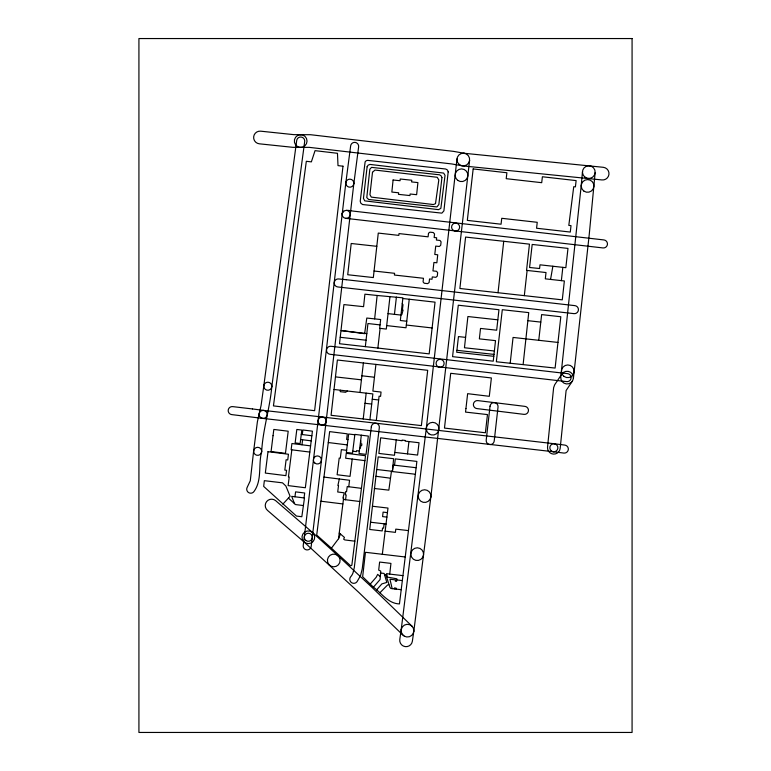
<?xml version="1.0" encoding="UTF-8"?>
<svg xmlns="http://www.w3.org/2000/svg" width="771" height="771" viewBox="0 0 771 771"><rect width="100%" height="100%" fill="white"/><g stroke="black" fill="none" stroke-linecap="round" stroke-linejoin="round"><path stroke-width="1.16" d="M373.424 587.174C381.684 593.284 388.333 603.683 399.455 603.915L402.944 575.638L389.731 574.096L390.945 563.399L379.611 562.049L378.696 570.087L380.768 571.118L380.074 579.551L373.424 587.174L362.649 576.747L365.454 552.296L405.122 556.97M523.123 364.5L528.742 312.612L502.297 309.701L496.341 361.763L555.11 368.066L560.816 316.746L541.627 314.607L538.765 340.3L557.953 342.43M582.49 171.528L581.247 185.348M595.145 172.656L589.208 234.866L573.412 378.291M581.247 185.31L560.777 376.932A6.351 6.351 0 0 0 568.699 383.756A6.351 6.351 0 0 0 572.265 373.925A6.351 6.351 0 0 0 561.808 374.089L554.667 384.796L553.626 387.678L547.535 447.103A6.351 6.351 0 0 0 553.202 454.071A6.351 6.351 0 0 0 560.17 448.404L566.107 390.55L572.381 381.134M389.953 296.816L386.3 329.063L379.66 328.311L380.662 319.531L374.648 318.876L377.135 295.476L402.905 297.828L400.322 320.514L406.76 321.237M370.581 522.227L384.131 523.808L383.621 528.145L382.532 528.039L382.204 530.92L369.733 529.465L378.195 456.904L393.605 458.706L392.41 471.563L415.367 474.242L416.87 461.415L395.292 458.89L394.55 465.212L416.128 467.718M394.386 588.89L394.482 587.945L396.101 588.138L395.986 589.083L392.169 588.639L390.801 588.437L389.914 587.357L385.76 574.472L384.546 574.829L384.131 573.441L380.286 572.998M497.825 319.82L467.901 316.534L464.45 347.76L494.375 350.998L495.522 340.637L479.36 338.864L480.516 328.436L496.669 330.2L498.962 309.72L458.282 305.21L452.567 356.655L493.238 361.175L494.375 350.998M304.352 536.828L318.134 420.484M376.797 246.315L378.272 233.083L398.819 235.386L399.021 233.584L428.088 236.832L428.512 233.227L429.919 232.167L433.321 232.534L434.545 233.96L434.15 237.516L436.656 237.796L436.396 240.051L439.99 240.456L441.089 241.863L440.704 245.265L439.316 246.479L435.721 246.094L434.786 254.459L437.735 254.796L436.858 262.795L433.919 262.458L432.955 270.9L436.55 271.296L437.658 272.712L437.282 276.095L435.885 277.329L432.29 276.924L432.02 279.256L429.534 278.957L429.119 282.562L427.635 283.622L424.233 283.246L423.067 281.839L423.472 278.283L394.395 275.045L394.598 273.31L374.06 271.026L373.328 277.56L347.721 274.736L351.2 243.491L376.797 246.315L374.06 271.026M375.92 364.404L372.875 391.119L381.038 392.044L380.604 396.352L379.091 396.169L376.315 420.465L331.077 415.309L337.38 360.009L427.693 370.311L421.39 425.611L376.315 420.465M465.588 337.37L458.456 336.59L456.702 352.241L493.787 356.318M498.027 292.729L503.733 241.284L529.455 244.147L526.554 270.38L546.013 272.539L545.309 278.842L564.362 280.962L562.281 299.852L459.882 288.489L465.588 237.063L503.733 241.284M510.209 363.074L513.062 337.438L538.765 340.3M524.319 295.64L527.113 270.438M550.552 279.468L552.865 266.246L565.837 267.691L567.976 248.407L532.192 244.446L529.571 267.489L539.584 268.52L539.999 264.819L552.865 266.246M561.355 280.654L562.83 267.354M253.659 450.871L250.276 480.786L247.298 487.099A4.019 4.019 0 0 0 248.648 492.621A4.019 4.019 0 0 0 254.17 491.272C262.294 479.947 258.14 464.47 261.658 451.767M334.026 389.48L359.97 392.439L363.392 362.977M365.329 346.651L367.95 323.531L380.045 324.899M377.877 348.068L380.103 328.359M402.24 303.668L402.982 304.747L402.385 309.981L403.079 310.067L401.884 314.452L400.949 315.069L394.453 314.346L396.4 297.086M377.135 295.476L364.905 294.185L363.575 306.675L343.914 304.593L339.5 343.721L429.177 353.879L435.046 302.155L409.256 299.235L406.018 327.781L386.695 325.593M363.218 418.971L366.167 393.152L372.865 393.914L369.926 419.742M426.344 427.982L441.581 294.194M456.981 158.845L441.581 294.185M469.606 160.281L430.873 496.871A6.351 6.351 0 0 1 420.754 501.198A6.351 6.351 0 0 1 422.065 490.269A6.351 6.351 0 0 1 430.873 496.871M345.842 182.708L318.124 420.561M354.824 434.767L348.675 433.996L346.362 452.413L352.52 453.175L354.872 434.391L368.336 436.078L366.052 454.398L359.045 453.531L361.329 435.191M382.32 554.31L387.986 508.06L372.441 506.248M392.41 471.563L393.171 465.048L394.55 465.212M394.81 452.404L394.473 455.266L378.86 453.435L380.691 437.793L401.999 440.742L402.077 440.087L405.228 440.453L405.16 441.118L419.038 442.737L417.603 455.063L394.81 452.404L396.304 439.615M402.944 575.638L415.367 474.242M353.831 183.652L326.104 421.535M340.406 390.222L340.233 391.668L345.62 392.285L347.297 390.993M407.493 453.878L408.938 441.561M392.169 588.639L389.962 579.252L395.494 579.888L395.33 581.189L396.554 581.334L396.853 578.79L387.466 577.113L386.599 573.595L389.731 574.096M345.842 182.688L350.66 145.777A4.019 4.019 0 0 1 355.258 142.413A4.019 4.019 0 0 1 358.611 147.01L353.831 183.671A4.019 4.019 0 0 1 347.413 186.389A4.019 4.019 0 0 1 348.261 179.47A4.019 4.019 0 0 1 353.831 183.671M364.914 460.634L345.649 458.225L346.256 453.309L365.521 455.728L351.836 565.278L350.66 565.808L331.434 548.171L338.527 538.736L343.596 498.211L342.883 498.133L344.271 492.814L337.708 491.994L338.517 485.518L337.891 485.441L339.327 478.993L349.562 480.266L348.752 486.752L361.445 488.342M426.353 427.924L401.18 629.84M309.817 452.066L291.824 449.821L288.441 476.883L289.202 476.979L288.132 485.595L305.345 487.754L312.428 431.172L302.858 429.987L302.28 434.555L311.85 435.75M300.632 439.518L300.131 443.537L295.139 442.92L296.825 429.457L301.818 430.083L300.632 439.518L311.214 440.848M304.073 497.912L304.69 492.997L295.582 491.859L294.956 496.775L304.478 497.989L301.827 516.724L296.45 516.059L263.672 486.414L264.347 480.67L282.514 482.839L285.868 486L290.108 496.273L282.861 504.128M331.434 548.171L316.717 535.093L329.641 431.615L347.307 433.832L346.613 439.451L347.972 439.624M352.212 459.053L350.044 476.353L337.12 474.743L339.201 458.07L340.3 458.205L341.37 449.657L346.642 450.312M423.53 554.937L413.786 631.468M301.962 444.8L302.598 439.769M359.806 501.507L345.572 499.733L346.179 494.943L345.321 494.837L345.736 491.493L346.584 491.599L347.22 486.559L348.752 486.752M423.53 554.947A6.351 6.351 0 0 0 414.769 548.297A6.351 6.351 0 0 0 413.381 559.216A6.351 6.351 0 0 0 423.53 554.947L430.864 496.91M253.669 450.813L257.379 421.843L259.239 413.516M261.648 451.835A4.019 4.019 0 0 0 256.107 447.614A4.019 4.019 0 0 0 255.22 454.524A4.019 4.019 0 0 0 261.648 451.835C262.795 429.755 269.802 408.717 271.797 386.772M392.14 471.293L391.466 471.216L388.844 490.144L374.311 488.486M263.817 385.693L296.69 140.582A4.019 4.019 0 0 1 301.153 137.055A4.019 4.019 0 0 1 304.69 141.507L271.797 386.763A4.019 4.019 0 0 1 265.349 389.413A4.019 4.019 0 0 1 266.284 382.503A4.019 4.019 0 0 1 271.797 386.763M304.362 536.732L303.215 545.386A4.019 4.019 0 0 0 306.694 549.896A4.019 4.019 0 0 0 311.195 546.417L326.094 421.612M263.827 385.673L261.109 405.353L259.239 413.507M401.199 629.743L399.792 639.41A6.351 6.351 0 0 0 405.17 646.609A6.351 6.351 0 0 0 412.369 641.231L413.767 631.565M342.151 213.875C343.24 208.315 350.256 210.907 353.947 211.187L603.886 239.935A4.019 4.019 0 0 1 607.432 244.388A4.019 4.019 0 0 1 602.98 247.934L345.687 218.328M338.527 538.736L340.474 534.024L339.23 533.137M370.08 584.264L376.2 577.257L377.674 574.366L380.17 576.535M376.595 589.94L381.867 583.898L386.811 582.423L384.546 574.829M379.881 592.812L387.582 584.977L388.796 584.611M359.662 448.577L360.442 447.932L360.741 445.571L361.638 445.686L361.859 443.961L360.953 443.845L360.664 440.559M300.536 134.694L310.549 134.713L453.55 151.367L464.412 153.313M300.835 147.396L309.2 147.348L451.883 163.963L462.166 165.813M300.738 134.694L293.78 134.646L260.656 131.176A6.351 6.351 0 0 0 253.669 136.833A6.351 6.351 0 0 0 259.326 143.811L292.758 147.319L300.651 147.396M322.461 417.044L263.769 410.432M321.767 425.052L262.554 418.383M463.92 153.246L603.385 167.317A6.351 6.351 0 0 1 608.945 174.381A6.351 6.351 0 0 1 601.881 179.932L462.658 165.881M374.648 318.876L366.794 318.047L364.644 333.679L341.158 330.557L366.803 333.631M528.019 320.688L540.789 322.105M456.914 350.323L493.999 354.4M402.828 298.512L409.256 299.235M554.301 443.749L322.586 417.053M553.405 451.748L321.642 425.043M388.044 313.614L394.453 314.346M406.336 325.034L432.117 327.954M340.233 337.293L366.061 340.213M361.917 375.805L374.455 377.231M335.462 376.884L361.464 379.843M365.011 403.3L371.709 404.062M359.97 392.439L366.167 393.152M372.258 399.224L378.657 399.966M387.447 512.619L383.1 512.117L382.589 516.599L386.936 517.11M395.986 589.083L401.315 589.699M252.435 408.938L232.678 406.616A4.019 4.019 0 0 0 228.216 410.143A4.019 4.019 0 0 0 231.743 414.605L262.622 418.393M376.73 469.5L391.466 471.216M408.206 530.573L395.783 529.128L395.407 532.366L385.018 531.152M396.718 579.917L402.375 580.573M384.131 523.808L386.126 524.049M252.445 408.938L263.701 410.423M291.824 449.821L291.13 449.734L291.91 443.537L310.588 445.869M320.948 501.217L342.873 503.945M354.843 541.184L344.81 539.931L343.664 539.17L344.444 537.416L340.474 534.024M328.282 442.535L347.307 444.906M359.353 451.025L356.53 450.669L356.404 451.652L352.771 451.189M323.965 477.076L339.327 478.993M303.427 505.554L295.544 504.571L288.412 498.114M554.359 443.759L564.815 445.089A4.019 4.019 0 0 1 568.304 449.589A4.019 4.019 0 0 1 563.803 453.069L553.347 451.739M294.956 496.775L291.698 496.36L294.512 503.694M301.278 434.42L302.28 434.555M375.949 476.285L390.386 478.193M343.442 499.406L345.572 499.733M312.534 532.501L275.584 500.591A6.351 6.351 0 0 0 266.65 501.545A6.351 6.351 0 0 0 267.604 510.479L304.16 542.052M312.631 532.588L338.055 555.775M304.063 541.965L358.688 592.301L402.925 635.082M338.093 555.814L372.007 587.396L412.042 626.225M346.613 210.338A4.019 4.019 0 0 1 349.889 215.813A4.019 4.019 0 0 1 343.75 217.567A4.019 4.019 0 0 1 343.654 211.187M393.085 180.009L391.851 192.066L398.636 192.779L398.472 194.35L409.95 195.574L410.114 194.003L416.629 194.687L417.911 182.582L411.598 181.927L411.781 180.241L400.236 179.007L400.062 180.722L393.085 180.009M448.182 171.923L443.903 210.878L441.87 213.143L362.582 204.537L360.77 203.139L360.221 201.192L365.117 161.91A2.997 2.997 0 0 1 367.863 160.387L445.744 169.022L447.517 170.063L448.182 171.923M473.163 168.936L467.322 220.39L501.063 224.216L501.738 218.299L537.242 222.308L536.568 228.235L570.289 232.061L571.012 225.652L568.815 225.392L573.74 186.698L575.417 186.881L576.12 180.597L542.389 176.761L541.714 182.688L506.21 178.679L506.894 172.752L473.163 168.936M465.944 408.505L465.539 412.09L487.465 414.586L485.393 432.762L444.472 428.088L450.707 373.309L491.387 377.954L489.296 396.304L467.64 393.673L465.944 408.505M490.028 406.182L486.212 440.096A4.019 4.019 0 0 0 489.758 444.549A4.019 4.019 0 0 0 494.211 441.002L498.027 407.088A4.019 4.019 0 0 0 494.481 402.635L477.895 400.612A4.019 4.019 0 0 0 473.413 404.11A4.019 4.019 0 0 0 476.921 408.591L523.952 414.364A4.019 4.019 0 0 0 528.434 410.856A4.019 4.019 0 0 0 524.926 406.375L494.519 402.645A4.019 4.019 0 0 0 490.028 406.182M372.499 172.29L369.945 194.668L371.314 197.116L433.389 204.546L435.499 203.669L438.815 179.942L437.234 177.282L374.966 170.063L372.499 172.29M441.937 177.619L438.863 204.508L436.906 206.927L368.673 199.496L366.784 197.617L369.839 169.225L371.526 167.374L439.537 174.805L441.099 175.798L441.937 177.619M342.989 166.199L314.616 410.683L273.435 405.903L306.328 161.293L311.368 161.871L315.04 150.653L337.467 153.304L338.006 165.63L342.989 166.199M367.121 166.767L363.449 198.33L364.731 200.865L438.516 209.654L440.858 208.324L445.04 175.383L443.643 173.08L369.945 164.416L368.085 165.206L367.121 166.767M371.323 426.749L354.265 567.755L353.041 572.747A11.989 11.989 0 0 1 350.612 576.872A4.019 4.019 0 0 0 351.364 582.51A4.019 4.019 0 0 0 357.002 581.748L360.539 575.677L362.235 568.882L379.313 427.712A4.019 4.019 0 0 0 375.805 423.24A4.019 4.019 0 0 0 371.323 426.749M268.009 451.69L265.33 473.066L285.896 475.649L286.561 470.32L284.817 470.098L286.108 459.757L287.737 459.959L288.45 454.244L268.009 451.69M273.04 435.682L271.074 451.565L285.463 453.338L288.2 431.211L273.83 429.447L273.04 435.682M632.075 38.55L138.925 38.55L138.925 732.45L632.075 732.45L632.075 38.55M346.189 279.719L338.652 278.948A4.019 4.019 0 0 0 334.238 282.543A4.019 4.019 0 0 0 337.833 286.957L573.942 313.633A4.019 4.019 0 0 0 578.404 310.096A4.019 4.019 0 0 0 574.867 305.634L346.189 279.719M557.182 372.46L331.01 346.295A4.019 4.019 0 0 0 326.557 349.841A4.019 4.019 0 0 0 330.104 354.294L566.646 381.616A4.019 4.019 0 0 0 571.089 378.06A4.019 4.019 0 0 0 567.543 373.617L557.182 372.46M437.706 366.611A4.019 4.019 0 0 0 444.096 363.816A4.019 4.019 0 0 0 438.477 359.691A4.019 4.019 0 0 0 437.706 366.611M328.918 564.565A6.351 6.351 0 0 0 339.741 562.628A6.351 6.351 0 0 0 332.648 554.214A6.351 6.351 0 0 0 328.918 564.565M404.226 636.114A6.351 6.351 0 0 0 413.834 630.745A6.351 6.351 0 0 0 404.389 625.108A6.351 6.351 0 0 0 404.226 636.114M260.694 417.583A4.019 4.019 0 0 0 267.151 414.952A4.019 4.019 0 0 0 261.639 410.683A4.019 4.019 0 0 0 260.694 417.583M319.811 424.349A4.019 4.019 0 0 0 326.123 421.4A4.019 4.019 0 0 0 320.408 417.4A4.019 4.019 0 0 0 319.811 424.349M297.481 146.529A6.351 6.351 0 0 0 307.041 141.093A6.351 6.351 0 0 0 297.548 135.523A6.351 6.351 0 0 0 297.481 146.529M459.188 164.416A6.351 6.351 0 0 0 469.549 160.686A6.351 6.351 0 0 0 461.135 153.583A6.351 6.351 0 0 0 459.188 164.416M585.073 177.234A6.351 6.351 0 0 0 595.135 172.762A6.351 6.351 0 0 0 586.239 166.285A6.351 6.351 0 0 0 585.073 177.234M314.982 463.188A4.019 4.019 0 0 0 321.382 460.422A4.019 4.019 0 0 0 315.782 456.268A4.019 4.019 0 0 0 314.982 463.188M305.962 540.519A4.019 4.019 0 0 0 312.342 537.715A4.019 4.019 0 0 0 306.733 533.59A4.019 4.019 0 0 0 305.962 540.519M551.467 450.987A4.019 4.019 0 0 0 557.857 448.202A4.019 4.019 0 0 0 552.238 444.067A4.019 4.019 0 0 0 551.467 450.987M303.572 541.464A6.351 6.351 0 0 0 314.366 539.315A6.351 6.351 0 0 0 307.109 531.046A6.351 6.351 0 0 0 303.572 541.464M453.203 230.327A4.019 4.019 0 0 0 459.603 227.57A4.019 4.019 0 0 0 454.013 223.407A4.019 4.019 0 0 0 453.203 230.327M457.733 180.366A6.351 6.351 0 0 0 467.824 175.971A6.351 6.351 0 0 0 458.976 169.427A6.351 6.351 0 0 0 457.733 180.366M428.878 433.803A6.351 6.351 0 0 0 438.969 429.418A6.351 6.351 0 0 0 430.122 422.874A6.351 6.351 0 0 0 428.878 433.803M564.025 376.431A6.351 6.351 0 0 0 574.087 371.979A6.351 6.351 0 0 0 565.201 365.493A6.351 6.351 0 0 0 564.025 376.431M583.917 191.121A6.351 6.351 0 0 0 593.901 186.495A6.351 6.351 0 0 0 584.91 180.163A6.351 6.351 0 0 0 583.917 191.121"/></g></svg>
